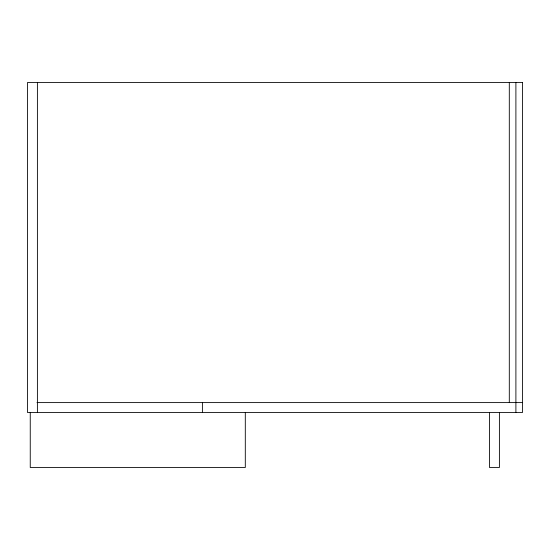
<?xml version="1.0" encoding="UTF-8"?>
<svg xmlns="http://www.w3.org/2000/svg" width="550" height="550" viewBox="0 0 550 550"><rect width="100%" height="100%" fill="white"/><g stroke="black" fill="none" stroke-linecap="round" stroke-linejoin="round"><path stroke-width="0.82" d="M36.987 402.6L522.5 402.6M515.9 82.5L515.9 412.5M509.3 82.5L509.3 402.6M499.4 412.5L499.4 467.5L489.5 467.5L489.5 412.5M245.3 412.5L245.3 467.5L30.25 467.5L30.25 412.5M202.4 402.6L202.4 412.5M37.4 82.5L37.4 412.5M522.5 82.5L27.5 82.5L27.5 412.5L522.5 412.5L522.5 82.5"/></g></svg>
